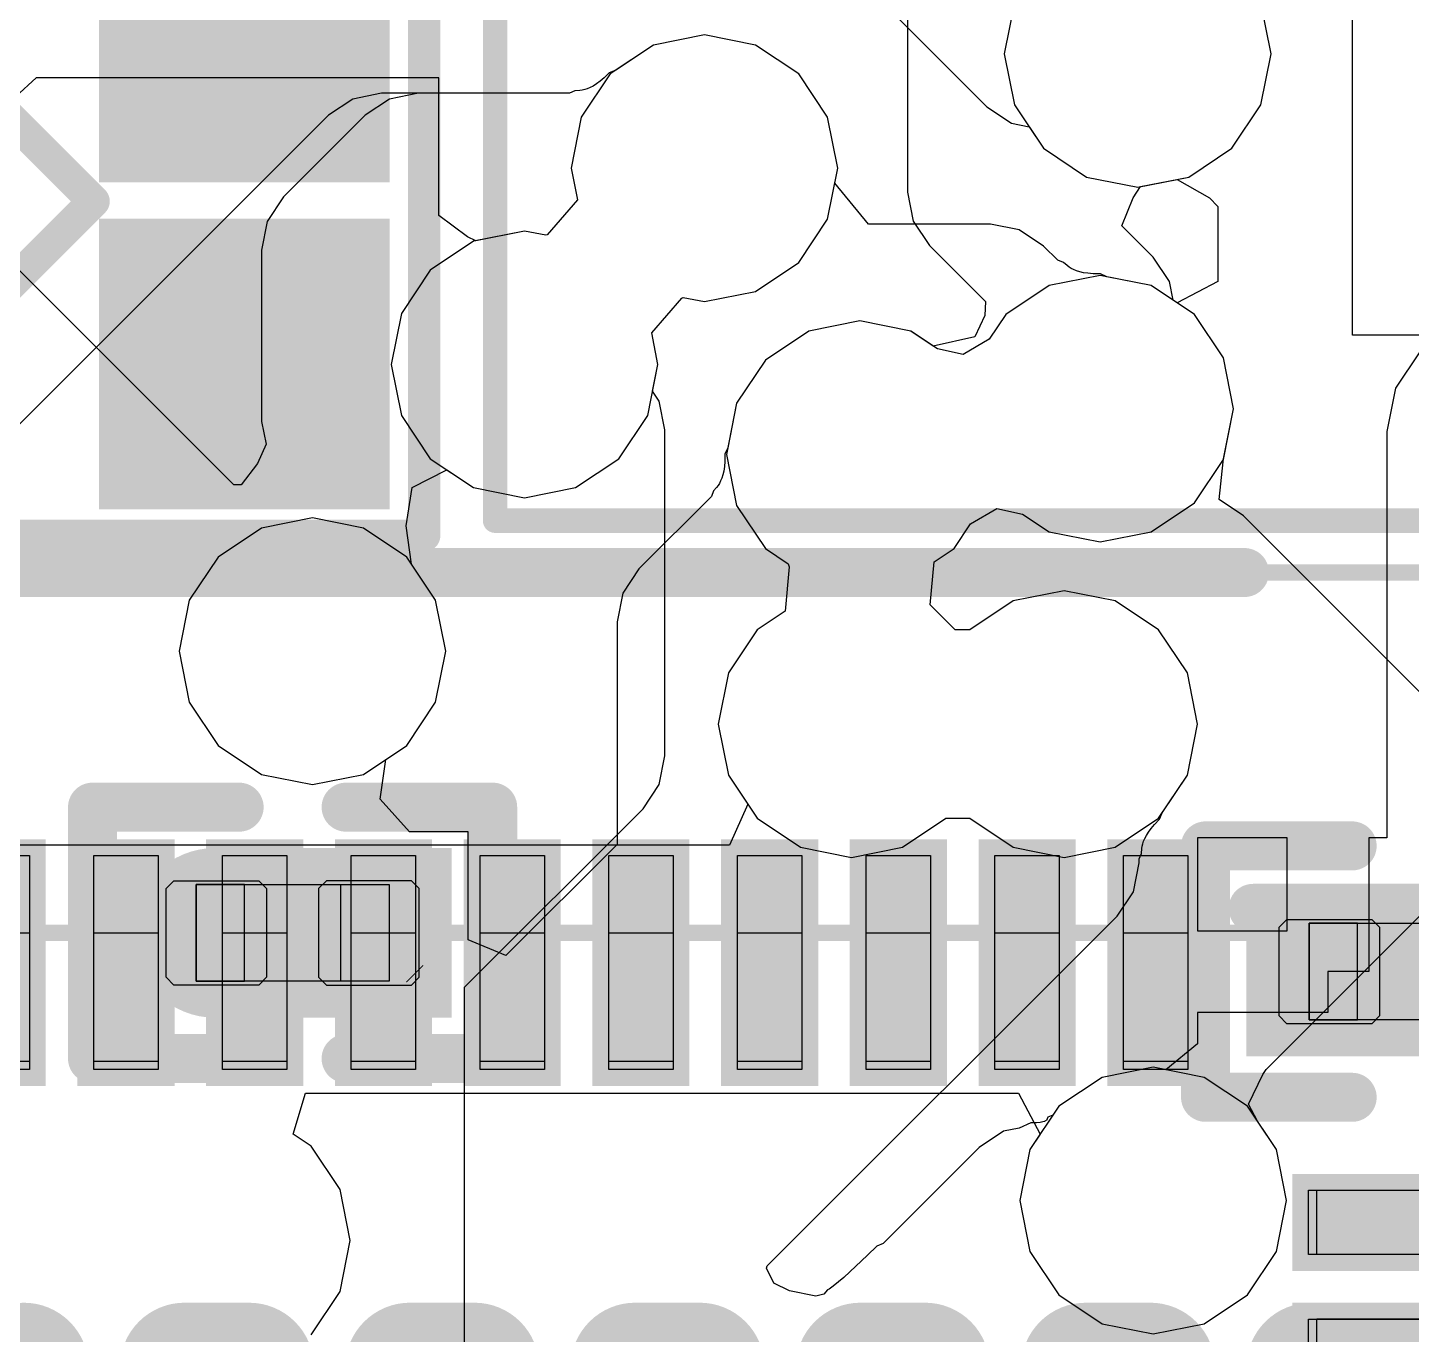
# Model space of a CAD drawing. Header units: millimetres. Extents: x 0 to 11.7, y 0 to 8.3.
# Drawn here: x 5.4203 to 5.5896, y 3.1336 to 3.2935 of the extents above; entities that cross this region are included whole.
import ezdxf

# ---------------------------------------------------------------- set-up
doc = ezdxf.new("R2010")
doc.units = ezdxf.units.MM
doc.header["$MEASUREMENT"] = 0
for name, color, linetype in [('BottomLayer', 5, 'Continuous'), ('BottomOverlay', 54, 'Continuous'), ('BottomPaste', 16, 'Continuous'), ('BottomSolder', 6, 'Continuous'), ('ConnectLayer', 7, 'Continuous'), ('Mechanical15', 56, 'Continuous'), ('Mechanical4', 56, 'Continuous'), ('Mechanical5', 56, 'Continuous'), ('TopLayer', 1, 'Continuous'), ('TopOverlay', 2, 'Continuous'), ('TopPaste', 8, 'Continuous'), ('TopSolder', 216, 'Continuous')]:
    doc.layers.add(name, color=color, linetype=linetype)

# ---------------------------------------------------------------- blocks, each defined once
blk = doc.blocks.new('R0201_3')
at = {"layer": 'Mechanical15', "const_width": 0.0001}
blk.add_lwpolyline([(0.01465, -0.006), (0.01665, -0.004)], dxfattribs=at)
at = {"layer": 'Mechanical15', "const_width": 0.00005}
for points in [[(0.01662, -0.004, 1), (0.01667, -0.004, 1)], [(0.01462, -0.006, 1), (0.01467, -0.006, 1)]]:
    blk.add_lwpolyline(points, format="xyb", close=True, dxfattribs=at)
at = {"layer": 'Mechanical4'}
for p, q in [((-0.01111, 0.00591), (0.01252, 0.00591)), ((-0.01111, -0.0059), (-0.01111, 0.00591)), ((0.01252, 0.00591), (0.01252, -0.0059)), ((0.01252, -0.0059), (-0.01111, -0.0059))]:
    blk.add_line(p, q, dxfattribs=at)
at = {"layer": 'Mechanical5'}
for p, q in [((-0.0052, 0.00591), (-0.01111, 0.00591)), ((-0.01111, 0.00591), (-0.01111, -0.0059)), ((-0.0052, -0.0059), (-0.0052, 0.00591)), ((0.00661, 0.00591), (0.01252, 0.00591)), ((0.00661, -0.0059), (0.00661, 0.00591)), ((0.01252, 0.00591), (0.01252, -0.0059)), ((-0.01111, -0.0059), (-0.0052, -0.0059)), ((0.01252, -0.0059), (0.00661, -0.0059))]:
    blk.add_line(p, q, dxfattribs=at)
at = {"layer": 'TopLayer', "const_width": 0.01193}
blk.add_lwpolyline([(-0.0088, 0.00041), (-0.0088, -0.00041)], dxfattribs=at)
at = {"layer": 'TopLayer', "const_width": 0.00597}
for points in [[(-0.01179, 0.00041, 1), (-0.00582, 0.00041, 1)], [(-0.01179, -0.00041, 1), (-0.00582, -0.00041, 1)]]:
    blk.add_lwpolyline(points, format="xyb", close=True, dxfattribs=at)
at = {"layer": 'TopLayer'}
blk.add_solid([(0.00425, -0.00638), (0.01618, -0.00638), (0.00425, 0.00638), (0.01618, 0.00638)], dxfattribs=at)
at = {"layer": 'TopOverlay', "const_width": 0.006}
for points in [[(-0.02377, -0.01538), (-0.02377, 0.01538)], [(-0.02377, 0.01538), (-0.00584, 0.01538)], [(0.00725, 0.01538), (0.02518, 0.01538)], [(0.02518, -0.01538), (0.02518, 0.01538)], [(-0.02377, -0.01538), (-0.00584, -0.01538)], [(0.00725, -0.01538), (0.02518, -0.01538)]]:
    blk.add_lwpolyline(points, dxfattribs=at)
at = {"layer": 'TopOverlay', "const_width": 0.003}
for points in [[(-0.02527, 0.01538, 1), (-0.02227, 0.01538, 1)], [(-0.02527, 0.01538, 1), (-0.02227, 0.01538, 1)], [(-0.00734, 0.01538, 1), (-0.00434, 0.01538, 1)], [(0.00575, 0.01538, 1), (0.00875, 0.01538, 1)], [(0.02368, 0.01538, 1), (0.02668, 0.01538, 1)], [(0.02368, 0.01538, 1), (0.02668, 0.01538, 1)], [(-0.02527, -0.01538, 1), (-0.02227, -0.01538, 1)], [(-0.02527, -0.01538, 1), (-0.02227, -0.01538, 1)], [(-0.00734, -0.01538, 1), (-0.00434, -0.01538, 1)], [(0.00575, -0.01538, 1), (0.00875, -0.01538, 1)], [(0.02368, -0.01538, 1), (0.02668, -0.01538, 1)], [(0.02368, -0.01538, 1), (0.02668, -0.01538, 1)]]:
    blk.add_lwpolyline(points, format="xyb", close=True, dxfattribs=at)
at = {"layer": 'TopPaste'}
for p, q in [((-0.01477, 0.00543), (-0.01383, 0.00638)), ((-0.01477, -0.00543), (-0.01477, 0.00543)), ((-0.01383, 0.00638), (-0.00343, 0.00638)), ((-0.00343, 0.00638), (-0.00248, 0.00543)), ((-0.00248, 0.00543), (-0.00248, -0.00543)), ((0.00484, 0.00638), (0.00389, 0.00543)), ((0.00389, 0.00543), (0.00389, -0.00543)), ((0.01524, 0.00638), (0.00484, 0.00638)), ((0.01618, 0.00543), (0.01524, 0.00638)), ((0.01618, -0.00543), (0.01618, 0.00543)), ((-0.01383, -0.00638), (-0.01477, -0.00543)), ((-0.00343, -0.00638), (-0.01383, -0.00638)), ((-0.00248, -0.00543), (-0.00343, -0.00638)), ((0.00389, -0.00543), (0.00484, -0.00638)), ((0.00484, -0.00638), (0.01524, -0.00638)), ((0.01524, -0.00638), (0.01618, -0.00543))]:
    blk.add_line(p, q, dxfattribs=at)
at = {"layer": 'TopPaste', "const_width": 0.01193}
blk.add_lwpolyline([(-0.0088, 0.00041), (-0.0088, -0.00041)], dxfattribs=at)
at = {"layer": 'TopPaste', "const_width": 0.00597}
for points in [[(-0.01179, 0.00041, 1), (-0.00582, 0.00041, 1)], [(-0.01179, -0.00041, 1), (-0.00582, -0.00041, 1)]]:
    blk.add_lwpolyline(points, format="xyb", close=True, dxfattribs=at)
at = {"layer": 'TopPaste'}
blk.add_solid([(0.00425, -0.00638), (0.01618, -0.00638), (0.00425, 0.00638), (0.01618, 0.00638)], dxfattribs=at)
at = {"layer": 'TopSolder', "const_width": 0.01993}
blk.add_lwpolyline([(-0.0088, 0.00041), (-0.0088, -0.00041)], dxfattribs=at)
at = {"layer": 'TopSolder', "const_width": 0.00997}
for points in [[(-0.01379, 0.00041, 1), (-0.00382, 0.00041, 1)], [(-0.01379, -0.00041, 1), (-0.00382, -0.00041, 1)]]:
    blk.add_lwpolyline(points, format="xyb", close=True, dxfattribs=at)
at = {"layer": 'TopSolder'}
blk.add_solid([(0.00025, -0.01038), (0.02018, -0.01038), (0.00025, 0.01038), (0.02018, 0.01038)], dxfattribs=at)
blk = doc.blocks.new('QFN_56_L7_0_W7_0_P0_40_TL_EP4_0_B_58')
at = {"layer": 'BottomLayer'}
for points in [[(0.12409, 0.03175), (0.15027, 0.03175), (0.12409, 0.03962), (0.15027, 0.03962)], [(0.12409, 0.016), (0.15027, 0.016), (0.12409, 0.02387), (0.15027, 0.02387)], [(0.12409, 0.00026), (0.15027, 0.00026), (0.12409, 0.00813), (0.15027, 0.00813)], [(0.12409, -0.01549), (0.15027, -0.01549), (0.12409, -0.00762), (0.15027, -0.00762)], [(0.12409, -0.03124), (0.15027, -0.03124), (0.12409, -0.02337), (0.15027, -0.02337)], [(0.12409, -0.04699), (0.15027, -0.04699), (0.12409, -0.03912), (0.15027, -0.03912)], [(0.12409, -0.06274), (0.15027, -0.06274), (0.12409, -0.05487), (0.15027, -0.05487)], [(0.12409, -0.07848), (0.15027, -0.07848), (0.12409, -0.07061), (0.15027, -0.07061)], [(0.12409, -0.09423), (0.15027, -0.09423), (0.12409, -0.08636), (0.15027, -0.08636)], [(0.12409, -0.10998), (0.15027, -0.10998), (0.12409, -0.10211), (0.15027, -0.10211)], [(0.0857, -0.15092), (0.09357, -0.15092), (0.0857, -0.12474), (0.09357, -0.12474)], [(0.10145, -0.15092), (0.10932, -0.15092), (0.10145, -0.12474), (0.10932, -0.12474)]]:
    blk.add_solid(points, dxfattribs=at)
at = {"layer": 'BottomOverlay', "const_width": 0.006}
blk.add_lwpolyline([(0.14382, -0.11795), (0.14382, -0.14448)], dxfattribs=at)
at = {"layer": 'BottomOverlay', "const_width": 0.003}
blk.add_lwpolyline([(0.14232, -0.11795, 1), (0.14532, -0.11795, 1)], format="xyb", close=True, dxfattribs=at)
at = {"layer": 'BottomPaste'}
for p, q in [((0.12409, 0.03175), (0.12409, 0.03962)), ((0.15027, 0.03962), (0.15027, 0.03175)), ((0.15027, 0.03175), (0.12409, 0.03175)), ((0.12409, 0.02387), (0.15027, 0.02387)), ((0.12409, 0.016), (0.12409, 0.02387)), ((0.15027, 0.02387), (0.15027, 0.016)), ((0.15027, 0.016), (0.12409, 0.016)), ((0.12409, 0.00813), (0.15027, 0.00813)), ((0.12409, 0.00026), (0.12409, 0.00813)), ((0.15027, 0.00813), (0.15027, 0.00026)), ((0.15027, 0.00026), (0.12409, 0.00026)), ((0.12409, -0.00762), (0.15027, -0.00762)), ((0.12409, -0.01549), (0.12409, -0.00762)), ((0.15027, -0.00762), (0.15027, -0.01549)), ((0.15027, -0.01549), (0.12409, -0.01549)), ((0.12409, -0.02337), (0.15027, -0.02337)), ((0.12409, -0.03124), (0.12409, -0.02337)), ((0.15027, -0.02337), (0.15027, -0.03124)), ((0.15027, -0.03124), (0.12409, -0.03124)), ((0.12409, -0.03912), (0.15027, -0.03912)), ((0.12409, -0.04699), (0.12409, -0.03912)), ((0.15027, -0.03912), (0.15027, -0.04699)), ((0.15027, -0.04699), (0.12409, -0.04699)), ((0.12409, -0.05487), (0.15027, -0.05487)), ((0.12409, -0.06274), (0.12409, -0.05487)), ((0.15027, -0.05487), (0.15027, -0.06274)), ((0.15027, -0.06274), (0.12409, -0.06274)), ((0.12409, -0.07061), (0.15027, -0.07061)), ((0.12409, -0.07848), (0.12409, -0.07061)), ((0.15027, -0.07061), (0.15027, -0.07848)), ((0.15027, -0.07848), (0.12409, -0.07848)), ((0.12409, -0.08636), (0.15027, -0.08636)), ((0.12409, -0.09423), (0.12409, -0.08636)), ((0.15027, -0.08636), (0.15027, -0.09423)), ((0.15027, -0.09423), (0.12409, -0.09423)), ((0.12409, -0.10211), (0.15027, -0.10211)), ((0.12409, -0.10998), (0.12409, -0.10211)), ((0.15027, -0.10211), (0.15027, -0.10998)), ((0.15027, -0.10998), (0.12409, -0.10998)), ((0.0857, -0.12474), (0.09357, -0.12474)), ((0.09357, -0.12474), (0.09357, -0.15092)), ((0.10145, -0.15092), (0.10145, -0.12474)), ((0.10145, -0.12474), (0.10932, -0.12474)), ((0.10932, -0.12474), (0.10932, -0.15092))]:
    blk.add_line(p, q, dxfattribs=at)
at = {"layer": 'BottomSolder'}
for points in [[(0.12209, 0.02975), (0.15227, 0.02975), (0.12209, 0.04162), (0.15227, 0.04162)], [(0.12209, 0.014), (0.15227, 0.014), (0.12209, 0.02587), (0.15227, 0.02587)], [(0.12209, -0.00174), (0.15227, -0.00174), (0.12209, 0.01013), (0.15227, 0.01013)], [(0.12209, -0.01749), (0.15227, -0.01749), (0.12209, -0.00562), (0.15227, -0.00562)], [(0.12209, -0.03324), (0.15227, -0.03324), (0.12209, -0.02137), (0.15227, -0.02137)], [(0.12209, -0.04899), (0.15227, -0.04899), (0.12209, -0.03712), (0.15227, -0.03712)], [(0.12209, -0.06474), (0.15227, -0.06474), (0.12209, -0.05287), (0.15227, -0.05287)], [(0.12209, -0.08048), (0.15227, -0.08048), (0.12209, -0.06861), (0.15227, -0.06861)], [(0.12209, -0.09623), (0.15227, -0.09623), (0.12209, -0.08436), (0.15227, -0.08436)], [(0.12209, -0.11198), (0.15227, -0.11198), (0.12209, -0.10011), (0.15227, -0.10011)], [(0.0837, -0.15292), (0.09557, -0.15292), (0.0837, -0.12274), (0.09557, -0.12274)], [(0.09945, -0.15292), (0.11132, -0.15292), (0.09945, -0.12274), (0.11132, -0.12274)]]:
    blk.add_solid(points, dxfattribs=at)
at = {"layer": 'Mechanical15'}
for p, q in [((0.12507, 0.03175), (0.12507, 0.03963)), ((0.14082, 0.03963), (0.14082, 0.03175)), ((0.14082, 0.03175), (0.12507, 0.03175)), ((0.12507, 0.016), (0.12507, 0.02388)), ((0.12507, 0.02388), (0.14082, 0.02388)), ((0.14082, 0.02388), (0.14082, 0.016)), ((0.14082, 0.016), (0.12507, 0.016)), ((0.12507, 0.00026), (0.12507, 0.00813)), ((0.12507, 0.00813), (0.14082, 0.00813)), ((0.14082, 0.00813), (0.14082, 0.00026)), ((0.14082, 0.00026), (0.12507, 0.00026)), ((0.12507, -0.01549), (0.12507, -0.00762)), ((0.12507, -0.00762), (0.14082, -0.00762)), ((0.14082, -0.00762), (0.14082, -0.01549)), ((0.14082, -0.01549), (0.12507, -0.01549)), ((0.12507, -0.03124), (0.12507, -0.02337)), ((0.12507, -0.02337), (0.14082, -0.02337)), ((0.14082, -0.02337), (0.14082, -0.03124)), ((0.14082, -0.03124), (0.12507, -0.03124)), ((0.12507, -0.04699), (0.12507, -0.03911)), ((0.12507, -0.03911), (0.14082, -0.03911)), ((0.14082, -0.03911), (0.14082, -0.04699)), ((0.14082, -0.04699), (0.12507, -0.04699)), ((0.12507, -0.06274), (0.12507, -0.05486)), ((0.12507, -0.05486), (0.14082, -0.05486)), ((0.14082, -0.05486), (0.14082, -0.06274)), ((0.14082, -0.06274), (0.12507, -0.06274)), ((0.12507, -0.07848), (0.12507, -0.07061)), ((0.12507, -0.07061), (0.14082, -0.07061)), ((0.14082, -0.07061), (0.14082, -0.07848)), ((0.14082, -0.07848), (0.12507, -0.07848)), ((0.12507, -0.09423), (0.12507, -0.08636)), ((0.12507, -0.08636), (0.14082, -0.08636)), ((0.14082, -0.08636), (0.14082, -0.09423)), ((0.14082, -0.09423), (0.12507, -0.09423)), ((0.12507, -0.10998), (0.12507, -0.10211)), ((0.12507, -0.10211), (0.14082, -0.10211)), ((0.14082, -0.10211), (0.14082, -0.10998)), ((0.14082, -0.10998), (0.12507, -0.10998)), ((0.0857, -0.12573), (0.09358, -0.12573)), ((0.09358, -0.12573), (0.09358, -0.14148)), ((0.10145, -0.14148), (0.10145, -0.12573)), ((0.10145, -0.12573), (0.10932, -0.12573)), ((0.10932, -0.12573), (0.10932, -0.14148))]:
    blk.add_line(p, q, dxfattribs=at)
at = {"layer": 'Mechanical15', "const_width": 0.002}
blk.add_lwpolyline([(0.14082, 0.13411), (0.14082, -0.14148)], dxfattribs=at)
blk = doc.blocks.new('TF_SMD_H2_8____B_64')
at = {"layer": 'BottomLayer'}
for p, q in [((0.18018, -0.05391), (0.18018, 0.02976)), ((0.23708, -0.05391), (0.18018, -0.05391))]:
    blk.add_line(p, q, dxfattribs=at)
at = {"layer": 'BottomOverlay', "const_width": 0.00598}
blk.add_lwpolyline([(-0.12693, -0.08296), (0.16696, -0.08296)], dxfattribs=at)
at = {"layer": 'BottomOverlay', "const_width": 0.00299}
blk.add_lwpolyline([(0.16546, -0.08296, 1), (0.16846, -0.08296, 1)], format="xyb", close=True, dxfattribs=at)
at = {"layer": 'Mechanical15', "const_width": 0.002}
blk.add_lwpolyline([(-0.21, -0.08296), (0.23921, -0.08296)], dxfattribs=at)
blk = doc.blocks.new('__2812B_0807_70')
at = {"layer": 'TopLayer', "const_width": 0.01378}
for points in [[(-0.02594, 0.02339, 1), (-0.01216, 0.02339, 1)], [(0.01406, 0.02339, 1), (0.02784, 0.02339, 1)]]:
    blk.add_lwpolyline(points, format="xyb", close=True, dxfattribs=at)
at = {"layer": 'TopLayer'}
for points in [[(-0.00527, -0.04138), (-0.00527, -0.01383), (-0.03283, -0.04138), (-0.03283, -0.01383)], [(0.03473, -0.04138), (0.03473, -0.01383), (0.00717, -0.04138), (0.00717, -0.01383)]]:
    blk.add_solid(points, dxfattribs=at)
at = {"layer": 'TopOverlay', "const_width": 0.00394}
for points in [[(-0.04005, 0.04539), (-0.04005, 0.02264)], [(-0.04005, 0.04539), (0.04195, 0.04539)], [(0.04195, 0.04539), (0.04195, -0.04961)], [(-0.04005, 0.02264), (-0.04005, -0.02286)], [(-0.01196, 0.00366), (0.01369, 0.00366)], [(-0.01196, 0.00366), (0.00086, -0.00917)], [(0.01373, 0.0037), (0.00086, -0.00917)], [(0.01373, 0.0037), (0.01369, 0.00366)], [(-0.04005, -0.02286), (-0.04005, -0.0456)], [(-0.04005, -0.04061), (-0.04005, -0.04961)], [(-0.04005, -0.04961), (0.04195, -0.04961)]]:
    blk.add_lwpolyline(points, dxfattribs=at)
at = {"layer": 'TopOverlay', "const_width": 0.00197}
for points in [[(-0.04103, 0.04539, 1), (-0.03906, 0.04539, 1)], [(-0.04103, 0.04539, 1), (-0.03906, 0.04539, 1)], [(0.04097, 0.04539, 1), (0.04294, 0.04539, 1)], [(0.04097, 0.04539, 1), (0.04294, 0.04539, 1)], [(-0.04103, 0.02264, 1), (-0.03906, 0.02264, 1)], [(-0.04103, 0.02264, 1), (-0.03906, 0.02264, 1)], [(-0.01295, 0.00366, 1), (-0.01098, 0.00366, 1)], [(-0.01295, 0.00366, 1), (-0.01098, 0.00366, 1)], [(0.0127, 0.00366, 1), (0.01467, 0.00366, 1)], [(0.0127, 0.00366, 1), (0.01467, 0.00366, 1)], [(0.01274, 0.0037, 1), (0.01471, 0.0037, 1)], [(0.01274, 0.0037, 1), (0.01471, 0.0037, 1)], [(-0.00012, -0.00917, 1), (0.00185, -0.00917, 1)], [(-0.00012, -0.00917, 1), (0.00185, -0.00917, 1)], [(-0.04103, -0.02286, 1), (-0.03906, -0.02286, 1)], [(-0.04103, -0.02286, 1), (-0.03906, -0.02286, 1)], [(-0.04103, -0.04061, 1), (-0.03906, -0.04061, 1)], [(-0.04103, -0.0456, 1), (-0.03906, -0.0456, 1)], [(-0.04103, -0.04961, 1), (-0.03906, -0.04961, 1)], [(-0.04103, -0.04961, 1), (-0.03906, -0.04961, 1)], [(0.04097, -0.04961, 1), (0.04294, -0.04961, 1)], [(0.04097, -0.04961, 1), (0.04294, -0.04961, 1)]]:
    blk.add_lwpolyline(points, format="xyb", close=True, dxfattribs=at)
at = {"layer": 'TopPaste', "const_width": 0.01378}
for points in [[(-0.02594, 0.02339, 1), (-0.01216, 0.02339, 1)], [(0.01406, 0.02339, 1), (0.02784, 0.02339, 1)]]:
    blk.add_lwpolyline(points, format="xyb", close=True, dxfattribs=at)
at = {"layer": 'TopPaste'}
for points in [[(-0.00527, -0.04138), (-0.00527, -0.01383), (-0.03283, -0.04138), (-0.03283, -0.01383)], [(0.03473, -0.04138), (0.03473, -0.01383), (0.00717, -0.04138), (0.00717, -0.01383)]]:
    blk.add_solid(points, dxfattribs=at)
at = {"layer": 'TopSolder', "const_width": 0.01778}
for points in [[(-0.02794, 0.02339, 1), (-0.01016, 0.02339, 1)], [(0.01206, 0.02339, 1), (0.02984, 0.02339, 1)]]:
    blk.add_lwpolyline(points, format="xyb", close=True, dxfattribs=at)
at = {"layer": 'TopSolder'}
for points in [[(-0.00127, -0.04538), (-0.00127, -0.00983), (-0.03683, -0.04538), (-0.03683, -0.00983)], [(0.03873, -0.04538), (0.03873, -0.00983), (0.00317, -0.04538), (0.00317, -0.00983)]]:
    blk.add_solid(points, dxfattribs=at)
blk = doc.blocks.new('LCD_240_240_76')
at = {"layer": 'TopSolder', "const_width": 0.00794}
for points in [[(-0.3092, 0.41615, 1), (-0.30127, 0.41615, 1)], [(-0.28952, 0.41615, 1), (-0.28158, 0.41615, 1)], [(-0.28164, 0.41615, 1), (-0.27371, 0.41615, 1)], [(-0.26196, 0.41615, 1), (-0.25402, 0.41615, 1)], [(-0.25409, 0.41615, 1), (-0.24615, 0.41615, 1)], [(-0.2344, 0.41615, 1), (-0.22646, 0.41615, 1)], [(-0.22653, 0.41615, 1), (-0.21859, 0.41615, 1)], [(-0.20684, 0.41615, 1), (-0.1989, 0.41615, 1)], [(-0.19897, 0.41615, 1), (-0.19103, 0.41615, 1)], [(-0.17928, 0.41615, 1), (-0.17135, 0.41615, 1)], [(-0.17141, 0.41615, 1), (-0.16347, 0.41615, 1)], [(-0.15172, 0.41615, 1), (-0.14379, 0.41615, 1)], [(-0.14385, 0.41615, 1), (-0.13591, 0.41615, 1)]]:
    blk.add_lwpolyline(points, format="xyb", close=True, dxfattribs=at)
at = {"layer": 'TopSolder'}
for points in [[(-0.28555, 0.30109), (-0.27768, 0.30109), (-0.28555, 0.42409), (-0.27768, 0.42409)], [(-0.25799, 0.30109), (-0.25012, 0.30109), (-0.25799, 0.42409), (-0.25012, 0.42409)], [(-0.23043, 0.30109), (-0.22256, 0.30109), (-0.23043, 0.42409), (-0.22256, 0.42409)], [(-0.20287, 0.30109), (-0.195, 0.30109), (-0.20287, 0.42409), (-0.195, 0.42409)], [(-0.17531, 0.30109), (-0.16744, 0.30109), (-0.17531, 0.42409), (-0.16744, 0.42409)], [(-0.14776, 0.30109), (-0.13988, 0.30109), (-0.14776, 0.42409), (-0.13988, 0.42409)]]:
    blk.add_solid(points, dxfattribs=at)
blk = doc.blocks.new('R0201_77')
at = {"layer": 'Mechanical15', "const_width": 0.0001}
blk.add_lwpolyline([(0.01465, -0.006), (0.01665, -0.004)], dxfattribs=at)
at = {"layer": 'Mechanical15', "const_width": 0.00005}
for points in [[(0.01662, -0.004, 1), (0.01667, -0.004, 1)], [(0.01462, -0.006, 1), (0.01467, -0.006, 1)]]:
    blk.add_lwpolyline(points, format="xyb", close=True, dxfattribs=at)
at = {"layer": 'Mechanical4'}
for p, q in [((-0.01111, 0.00591), (0.01252, 0.00591)), ((-0.01111, -0.0059), (-0.01111, 0.00591)), ((0.01252, 0.00591), (0.01252, -0.0059)), ((0.01252, -0.0059), (-0.01111, -0.0059))]:
    blk.add_line(p, q, dxfattribs=at)
at = {"layer": 'Mechanical5'}
for p, q in [((-0.0052, 0.00591), (-0.01111, 0.00591)), ((-0.01111, 0.00591), (-0.01111, -0.0059)), ((-0.0052, -0.0059), (-0.0052, 0.00591)), ((0.00661, 0.00591), (0.01252, 0.00591)), ((0.00661, -0.0059), (0.00661, 0.00591)), ((0.01252, 0.00591), (0.01252, -0.0059)), ((-0.01111, -0.0059), (-0.0052, -0.0059)), ((0.01252, -0.0059), (0.00661, -0.0059))]:
    blk.add_line(p, q, dxfattribs=at)
at = {"layer": 'TopLayer'}
for points in [[(-0.01477, -0.00638), (-0.00284, -0.00638), (-0.01477, 0.00638), (-0.00284, 0.00638)], [(0.00425, -0.00638), (0.01618, -0.00638), (0.00425, 0.00638), (0.01618, 0.00638)]]:
    blk.add_solid(points, dxfattribs=at)
at = {"layer": 'TopOverlay', "const_width": 0.006}
for points in [[(-0.02377, 0.01538), (-0.00584, 0.01538)], [(-0.02377, -0.01538), (-0.02377, 0.01538)], [(0.00725, 0.01538), (0.02518, 0.01538)], [(0.02518, -0.01538), (0.02518, 0.01538)], [(-0.02377, -0.01538), (-0.00584, -0.01538)], [(0.00725, -0.01538), (0.02518, -0.01538)]]:
    blk.add_lwpolyline(points, dxfattribs=at)
at = {"layer": 'TopOverlay', "const_width": 0.003}
for points in [[(-0.02527, 0.01538, 1), (-0.02227, 0.01538, 1)], [(-0.02527, 0.01538, 1), (-0.02227, 0.01538, 1)], [(-0.00734, 0.01538, 1), (-0.00434, 0.01538, 1)], [(0.00575, 0.01538, 1), (0.00875, 0.01538, 1)], [(0.02368, 0.01538, 1), (0.02668, 0.01538, 1)], [(0.02368, 0.01538, 1), (0.02668, 0.01538, 1)], [(-0.02527, -0.01538, 1), (-0.02227, -0.01538, 1)], [(-0.02527, -0.01538, 1), (-0.02227, -0.01538, 1)], [(-0.00734, -0.01538, 1), (-0.00434, -0.01538, 1)], [(0.00575, -0.01538, 1), (0.00875, -0.01538, 1)], [(0.02368, -0.01538, 1), (0.02668, -0.01538, 1)], [(0.02368, -0.01538, 1), (0.02668, -0.01538, 1)]]:
    blk.add_lwpolyline(points, format="xyb", close=True, dxfattribs=at)
at = {"layer": 'TopPaste'}
for p, q in [((-0.01477, 0.00543), (-0.01383, 0.00638)), ((-0.01477, -0.00543), (-0.01477, 0.00543)), ((-0.01383, 0.00638), (-0.00343, 0.00638)), ((-0.00343, 0.00638), (-0.00248, 0.00543)), ((-0.00248, 0.00543), (-0.00248, -0.00543)), ((0.00484, 0.00638), (0.00389, 0.00543)), ((0.00389, 0.00543), (0.00389, -0.00543)), ((0.01524, 0.00638), (0.00484, 0.00638)), ((0.01618, 0.00543), (0.01524, 0.00638)), ((0.01618, -0.00543), (0.01618, 0.00543)), ((-0.01383, -0.00638), (-0.01477, -0.00543)), ((-0.00343, -0.00638), (-0.01383, -0.00638)), ((-0.00248, -0.00543), (-0.00343, -0.00638)), ((0.00389, -0.00543), (0.00484, -0.00638)), ((0.00484, -0.00638), (0.01524, -0.00638)), ((0.01524, -0.00638), (0.01618, -0.00543))]:
    blk.add_line(p, q, dxfattribs=at)
for points in [[(-0.01477, -0.00638), (-0.00284, -0.00638), (-0.01477, 0.00638), (-0.00284, 0.00638)], [(0.00425, -0.00638), (0.01618, -0.00638), (0.00425, 0.00638), (0.01618, 0.00638)]]:
    blk.add_solid(points, dxfattribs=at)
at = {"layer": 'TopSolder'}
for points in [[(-0.01877, -0.01038), (0.00116, -0.01038), (-0.01877, 0.01038), (0.00116, 0.01038)], [(0.00025, -0.01038), (0.02018, -0.01038), (0.00025, 0.01038), (0.02018, 0.01038)]]:
    blk.add_solid(points, dxfattribs=at)

msp = doc.modelspace()

# ---------------------------------------------------------------- linework, layer by layer
at = {"layer": 'ConnectLayer'}
for p, q in [((5.44552, 3.23754), (5.37571, 3.30735)), ((5.52793, 3.30439), (5.52793, 3.27333)), ((5.52563, 3.29583), (5.53767, 3.28378)), ((5.54103, 3.29652), (5.53979, 3.29027)), ((5.54103, 3.29652), (5.53979, 3.29027)), ((5.57242, 3.29027), (5.57118, 3.29652)), ((5.57242, 3.29027), (5.57118, 3.29652)), ((5.57242, 3.29027), (5.57118, 3.29652)), ((5.50311, 3.29259), (5.49686, 3.29134)), ((5.50311, 3.29259), (5.49686, 3.29134)), ((5.50311, 3.29259), (5.49686, 3.29134)), ((5.50311, 3.29259), (5.49686, 3.29134)), ((5.50935, 3.29134), (5.50311, 3.29259)), ((5.50935, 3.29134), (5.50311, 3.29259)), ((5.50935, 3.29134), (5.50311, 3.29259)), ((5.50935, 3.29134), (5.50311, 3.29259)), ((5.49686, 3.29134), (5.49157, 3.28781)), ((5.49686, 3.29134), (5.49157, 3.28781)), ((5.49686, 3.29134), (5.49225, 3.28826)), ((5.49686, 3.29134), (5.49225, 3.28826)), ((5.51464, 3.28781), (5.50935, 3.29134)), ((5.51464, 3.28781), (5.50935, 3.29134)), ((5.51464, 3.28781), (5.50935, 3.29134)), ((5.51464, 3.28781), (5.50935, 3.29134)), ((5.53979, 3.29027), (5.54103, 3.28403)), ((5.53979, 3.29027), (5.54103, 3.28403)), ((5.57118, 3.28403), (5.57242, 3.29027)), ((5.57118, 3.28403), (5.57242, 3.29027)), ((5.57118, 3.28403), (5.57242, 3.29027)), ((5.42137, 3.28732), (5.41885, 3.28505)), ((5.44683, 3.28732), (5.42137, 3.28732)), ((5.4706, 3.28732), (5.44683, 3.28732)), ((5.4706, 3.27051), (5.4706, 3.28732)), ((5.49157, 3.28781), (5.48803, 3.28252)), ((5.49157, 3.28781), (5.48803, 3.28252)), ((5.49082, 3.28733), (5.49034, 3.28693)), ((5.49082, 3.28733), (5.49034, 3.28693)), ((5.49146, 3.28795), (5.49082, 3.28733)), ((5.49146, 3.28795), (5.49082, 3.28733)), ((5.49225, 3.28826), (5.49146, 3.28795)), ((5.49225, 3.28826), (5.49146, 3.28795)), ((5.51818, 3.28252), (5.51464, 3.28781)), ((5.51818, 3.28252), (5.51464, 3.28781)), ((5.51818, 3.28252), (5.51464, 3.28781)), ((5.51818, 3.28252), (5.51464, 3.28781)), ((5.46359, 3.28545), (5.46008, 3.28475)), ((5.48661, 3.28545), (5.46359, 3.28545)), ((5.46811, 3.28545), (5.46459, 3.28475)), ((5.48661, 3.28545), (5.46811, 3.28545)), ((5.48727, 3.28576), (5.48661, 3.28545)), ((5.48727, 3.28576), (5.48661, 3.28545)), ((5.48787, 3.28579), (5.48727, 3.28576)), ((5.48787, 3.28579), (5.48727, 3.28576)), ((5.48816, 3.28583), (5.48787, 3.28579)), ((5.48816, 3.28583), (5.48787, 3.28579)), ((5.48846, 3.2859), (5.48816, 3.28583)), ((5.48846, 3.2859), (5.48816, 3.28583)), ((5.48877, 3.286), (5.48846, 3.2859)), ((5.48877, 3.286), (5.48846, 3.2859)), ((5.48911, 3.28614), (5.48877, 3.286)), ((5.48911, 3.28614), (5.48877, 3.286)), ((5.48948, 3.28634), (5.48911, 3.28614)), ((5.48948, 3.28634), (5.48911, 3.28614)), ((5.48989, 3.2866), (5.48948, 3.28634)), ((5.48989, 3.2866), (5.48948, 3.28634)), ((5.49034, 3.28693), (5.48989, 3.2866)), ((5.49034, 3.28693), (5.48989, 3.2866)), ((5.46008, 3.28475), (5.4571, 3.28276)), ((5.46459, 3.28475), (5.46162, 3.28276)), ((5.53767, 3.28378), (5.54065, 3.28179)), ((5.54103, 3.28403), (5.54457, 3.27874)), ((5.54103, 3.28403), (5.54457, 3.27874)), ((5.56764, 3.27874), (5.57118, 3.28403)), ((5.56764, 3.27874), (5.57118, 3.28403)), ((5.56764, 3.27874), (5.57118, 3.28403)), ((5.4571, 3.28276), (5.4101, 3.23576)), ((5.46162, 3.28276), (5.45162, 3.27276)), ((5.48803, 3.28252), (5.48679, 3.27627)), ((5.48803, 3.28252), (5.48679, 3.27627)), ((5.51942, 3.27627), (5.51818, 3.28252)), ((5.51942, 3.27627), (5.51818, 3.28252)), ((5.51942, 3.27627), (5.51818, 3.28252)), ((5.51942, 3.27627), (5.51818, 3.28252)), ((5.54065, 3.28179), (5.54282, 3.28136)), ((5.54282, 3.28136), (5.54457, 3.27874)), ((5.54457, 3.27874), (5.54986, 3.2752)), ((5.54457, 3.27874), (5.54986, 3.2752)), ((5.54457, 3.27874), (5.54986, 3.2752)), ((5.56235, 3.2752), (5.56764, 3.27874)), ((5.56235, 3.2752), (5.56764, 3.27874)), ((5.56235, 3.2752), (5.56764, 3.27874)), ((5.48679, 3.27627), (5.48756, 3.2724)), ((5.48679, 3.27627), (5.48756, 3.2724)), ((5.51818, 3.27003), (5.51942, 3.27627)), ((5.51818, 3.27003), (5.51942, 3.27627)), ((5.51818, 3.27003), (5.51942, 3.27627)), ((5.51906, 3.27445), (5.51942, 3.27627)), ((5.52316, 3.26945), (5.51906, 3.27445)), ((5.54986, 3.2752), (5.55611, 3.27396)), ((5.54986, 3.2752), (5.55611, 3.27396)), ((5.54986, 3.2752), (5.55611, 3.27396)), ((5.55557, 3.27266), (5.55645, 3.27403)), ((5.55611, 3.27396), (5.56235, 3.2752)), ((5.55611, 3.27396), (5.56235, 3.2752)), ((5.55611, 3.27396), (5.56093, 3.27492)), ((5.55645, 3.27403), (5.56235, 3.2752)), ((5.56093, 3.27492), (5.56488, 3.27264)), ((5.45162, 3.27276), (5.44963, 3.26978)), ((5.48756, 3.2724), (5.48388, 3.26814)), ((5.48756, 3.2724), (5.48388, 3.26814)), ((5.52793, 3.27333), (5.52863, 3.26982)), ((5.55416, 3.26925), (5.55557, 3.27266)), ((5.56488, 3.27264), (5.56593, 3.27158)), ((5.47414, 3.26788), (5.4706, 3.27051)), ((5.56593, 3.27158), (5.56593, 3.26241)), ((5.44963, 3.26978), (5.44893, 3.26627)), ((5.48111, 3.26859), (5.47486, 3.26734)), ((5.48111, 3.26859), (5.47513, 3.2674)), ((5.48371, 3.26807), (5.48111, 3.26859)), ((5.48371, 3.26807), (5.48111, 3.26859)), ((5.51464, 3.26474), (5.51818, 3.27003)), ((5.51464, 3.26474), (5.51818, 3.27003)), ((5.51464, 3.26474), (5.51818, 3.27003)), ((5.53811, 3.26945), (5.52316, 3.26945)), ((5.52863, 3.26982), (5.53062, 3.26684)), ((5.54162, 3.26875), (5.53811, 3.26945)), ((5.54459, 3.26676), (5.54162, 3.26875)), ((5.55801, 3.2654), (5.55416, 3.26925)), ((5.47486, 3.26734), (5.46957, 3.26381)), ((5.47513, 3.2674), (5.47414, 3.26788)), ((5.48388, 3.26814), (5.48371, 3.26807)), ((5.48388, 3.26814), (5.48371, 3.26807)), ((5.53062, 3.26684), (5.5375, 3.25996)), ((5.44893, 3.26627), (5.44893, 3.24527)), ((5.54634, 3.26501), (5.54459, 3.26676)), ((5.56, 3.26243), (5.55801, 3.2654)), ((5.46957, 3.26381), (5.46603, 3.25852)), ((5.50935, 3.2612), (5.51464, 3.26474)), ((5.50935, 3.2612), (5.51464, 3.26474)), ((5.50935, 3.2612), (5.51464, 3.26474)), ((5.54703, 3.26476), (5.54634, 3.26501)), ((5.54747, 3.26436), (5.54703, 3.26476)), ((5.54771, 3.26418), (5.54747, 3.26436)), ((5.54797, 3.26402), (5.54771, 3.26418)), ((5.54826, 3.26387), (5.54797, 3.26402)), ((5.5486, 3.26373), (5.54826, 3.26387)), ((5.54901, 3.26361), (5.5486, 3.26373)), ((5.54948, 3.2635), (5.54901, 3.26361)), ((5.55002, 3.26342), (5.54948, 3.2635)), ((5.54528, 3.26193), (5.53998, 3.25839)), ((5.54528, 3.26193), (5.53998, 3.25839)), ((5.55152, 3.26317), (5.54528, 3.26193)), ((5.55152, 3.26317), (5.54528, 3.26193)), ((5.55065, 3.26337), (5.55002, 3.26342)), ((5.55154, 3.26335), (5.55065, 3.26337)), ((5.55776, 3.26193), (5.55152, 3.26317)), ((5.55776, 3.26193), (5.55152, 3.26317)), ((5.55232, 3.26301), (5.55154, 3.26335)), ((5.55776, 3.26193), (5.55232, 3.26301)), ((5.56093, 3.25981), (5.55776, 3.26193)), ((5.56305, 3.25839), (5.55776, 3.26193)), ((5.56305, 3.25839), (5.55776, 3.26193)), ((5.56045, 3.26013), (5.56, 3.26243)), ((5.56593, 3.26241), (5.56093, 3.25981)), ((5.49665, 3.25615), (5.50033, 3.2604)), ((5.49665, 3.25615), (5.50033, 3.2604)), ((5.49665, 3.25615), (5.50033, 3.2604)), ((5.50033, 3.2604), (5.5005, 3.26048)), ((5.50033, 3.2604), (5.5005, 3.26048)), ((5.50033, 3.2604), (5.5005, 3.26048)), ((5.5005, 3.26048), (5.50311, 3.25996)), ((5.5005, 3.26048), (5.50311, 3.25996)), ((5.5005, 3.26048), (5.50311, 3.25996)), ((5.50311, 3.25996), (5.50935, 3.2612)), ((5.50311, 3.25996), (5.50935, 3.2612)), ((5.50311, 3.25996), (5.50935, 3.2612)), ((5.56305, 3.25839), (5.56045, 3.26013)), ((5.46603, 3.25852), (5.46479, 3.25227)), ((5.5375, 3.25996), (5.53741, 3.25826)), ((5.53998, 3.25839), (5.53795, 3.25535)), ((5.53998, 3.25839), (5.53795, 3.25535)), ((5.56659, 3.2531), (5.56305, 3.25839)), ((5.56659, 3.2531), (5.56305, 3.25839)), ((5.56659, 3.2531), (5.56305, 3.25839)), ((5.52211, 3.25759), (5.51586, 3.25634)), ((5.52211, 3.25759), (5.51586, 3.25634)), ((5.52211, 3.25759), (5.51586, 3.25634)), ((5.52835, 3.25634), (5.52211, 3.25759)), ((5.52835, 3.25634), (5.52211, 3.25759)), ((5.52835, 3.25634), (5.52211, 3.25759)), ((5.53741, 3.25826), (5.53618, 3.25563)), ((5.49742, 3.25227), (5.49665, 3.25615)), ((5.49742, 3.25227), (5.49665, 3.25615)), ((5.49742, 3.25227), (5.49665, 3.25615)), ((5.51586, 3.25634), (5.51057, 3.25281)), ((5.51586, 3.25634), (5.51057, 3.25281)), ((5.51586, 3.25634), (5.51057, 3.25281)), ((5.5311, 3.2545), (5.52835, 3.25634)), ((5.5316, 3.25417), (5.52835, 3.25634)), ((5.5316, 3.25417), (5.52835, 3.25634)), ((5.53618, 3.25563), (5.5311, 3.2545)), ((5.53795, 3.25535), (5.53477, 3.25347)), ((5.53795, 3.25535), (5.53477, 3.25347)), ((5.53477, 3.25347), (5.5316, 3.25417)), ((5.53477, 3.25347), (5.5316, 3.25417)), ((5.59061, 3.25381), (5.58763, 3.24935)), ((5.46479, 3.25227), (5.46603, 3.24603)), ((5.49618, 3.24603), (5.49742, 3.25227)), ((5.49618, 3.24603), (5.49742, 3.25227)), ((5.49677, 3.249), (5.49742, 3.25227)), ((5.51057, 3.25281), (5.50703, 3.24752)), ((5.51057, 3.25281), (5.50703, 3.24752)), ((5.51057, 3.25281), (5.50703, 3.24752)), ((5.56783, 3.24686), (5.56659, 3.2531)), ((5.56783, 3.24686), (5.56659, 3.2531)), ((5.56783, 3.24686), (5.56659, 3.2531)), ((5.49758, 3.24778), (5.49677, 3.249)), ((5.58763, 3.24935), (5.58658, 3.24408)), ((5.49828, 3.24427), (5.49758, 3.24778)), ((5.50703, 3.24752), (5.50579, 3.24127)), ((5.50703, 3.24752), (5.50579, 3.24127)), ((5.50703, 3.24752), (5.50595, 3.24207)), ((5.56659, 3.24062), (5.56783, 3.24686)), ((5.56659, 3.24062), (5.56783, 3.24686)), ((5.56662, 3.24074), (5.56783, 3.24686)), ((5.44893, 3.24527), (5.44948, 3.24251)), ((5.46603, 3.24603), (5.46957, 3.24074)), ((5.49264, 3.24074), (5.49618, 3.24603)), ((5.49264, 3.24074), (5.49618, 3.24603)), ((5.49828, 3.20439), (5.49828, 3.24427)), ((5.58658, 3.24408), (5.58658, 3.19436)), ((5.44948, 3.24251), (5.44842, 3.24016)), ((5.50595, 3.24207), (5.50561, 3.2413)), ((5.44842, 3.24016), (5.44644, 3.23753)), ((5.46957, 3.24074), (5.47486, 3.2372)), ((5.48735, 3.2372), (5.49264, 3.24074)), ((5.48735, 3.2372), (5.49264, 3.24074)), ((5.50554, 3.23978), (5.50546, 3.23923)), ((5.5056, 3.2404), (5.50554, 3.23978)), ((5.50561, 3.2413), (5.5056, 3.2404)), ((5.50579, 3.24127), (5.50703, 3.23503)), ((5.50579, 3.24127), (5.50703, 3.23503)), ((5.56305, 3.23532), (5.56659, 3.24062)), ((5.56305, 3.23532), (5.56659, 3.24062)), ((5.56609, 3.23575), (5.56656, 3.24036)), ((5.56656, 3.24036), (5.56662, 3.24074)), ((5.46735, 3.23723), (5.4716, 3.23938)), ((5.4716, 3.23938), (5.47486, 3.2372)), ((5.50523, 3.23836), (5.50509, 3.23802)), ((5.50536, 3.23876), (5.50523, 3.23836)), ((5.50546, 3.23923), (5.50536, 3.23876)), ((5.44644, 3.23753), (5.44552, 3.23754)), ((5.4666, 3.23254), (5.46735, 3.23723)), ((5.47486, 3.2372), (5.48111, 3.23596)), ((5.47486, 3.2372), (5.48111, 3.23596)), ((5.48111, 3.23596), (5.48735, 3.2372)), ((5.48111, 3.23596), (5.48735, 3.2372)), ((5.5042, 3.23679), (5.50395, 3.2361)), ((5.5046, 3.23723), (5.5042, 3.23679)), ((5.50478, 3.23746), (5.5046, 3.23723)), ((5.50495, 3.23772), (5.50478, 3.23746)), ((5.50509, 3.23802), (5.50495, 3.23772)), ((5.50395, 3.2361), (5.4951, 3.22725)), ((5.50703, 3.23503), (5.51057, 3.22974)), ((5.50703, 3.23503), (5.51057, 3.22974)), ((5.53567, 3.23278), (5.53886, 3.23466)), ((5.53567, 3.23278), (5.53886, 3.23466)), ((5.53886, 3.23466), (5.54202, 3.23396)), ((5.53886, 3.23466), (5.54202, 3.23396)), ((5.55776, 3.23179), (5.56305, 3.23532)), ((5.55776, 3.23179), (5.56305, 3.23532)), ((5.56907, 3.23376), (5.56609, 3.23575)), ((5.45514, 3.23349), (5.4489, 3.23225)), ((5.46139, 3.23225), (5.45514, 3.23349)), ((5.54202, 3.23396), (5.54528, 3.23179)), ((5.54202, 3.23396), (5.54528, 3.23179)), ((5.59276, 3.21007), (5.56907, 3.23376)), ((5.4489, 3.23225), (5.44361, 3.22871)), ((5.46668, 3.22871), (5.46139, 3.23225)), ((5.46661, 3.23254), (5.4666, 3.23254)), ((5.46728, 3.22782), (5.46661, 3.23254)), ((5.53364, 3.22974), (5.53567, 3.23278)), ((5.53364, 3.22974), (5.53567, 3.23278)), ((5.54528, 3.23179), (5.55152, 3.23055)), ((5.54528, 3.23179), (5.55152, 3.23055)), ((5.55152, 3.23055), (5.55776, 3.23179)), ((5.55152, 3.23055), (5.55776, 3.23179)), ((5.51057, 3.22974), (5.51334, 3.22788)), ((5.51057, 3.22974), (5.51334, 3.22788)), ((5.53121, 3.22811), (5.53364, 3.22974)), ((5.53121, 3.22811), (5.53364, 3.22974)), ((5.44361, 3.22871), (5.44007, 3.22342)), ((5.47021, 3.22342), (5.46668, 3.22871)), ((5.51334, 3.22788), (5.51347, 3.2275)), ((5.51334, 3.22788), (5.51347, 3.2275)), ((5.53072, 3.22284), (5.53121, 3.22811)), ((5.53072, 3.22284), (5.53121, 3.22811)), ((5.47021, 3.22342), (5.46728, 3.22782)), ((5.4951, 3.22725), (5.49311, 3.22427)), ((5.51347, 3.2275), (5.513, 3.2221)), ((5.51347, 3.2275), (5.513, 3.2221)), ((5.54711, 3.22459), (5.54086, 3.22334)), ((5.54711, 3.22459), (5.54086, 3.22334)), ((5.55335, 3.22334), (5.54711, 3.22459)), ((5.55335, 3.22334), (5.54711, 3.22459)), ((5.44007, 3.22342), (5.43883, 3.21718)), ((5.47146, 3.21718), (5.47021, 3.22342)), ((5.47146, 3.21718), (5.47021, 3.22342)), ((5.49311, 3.22427), (5.49242, 3.22076)), ((5.53378, 3.21981), (5.53072, 3.22284)), ((5.53378, 3.21981), (5.53072, 3.22284)), ((5.54086, 3.22334), (5.53557, 3.21981)), ((5.54086, 3.22334), (5.53557, 3.21981)), ((5.55864, 3.21981), (5.55335, 3.22334)), ((5.55864, 3.21981), (5.55335, 3.22334)), ((5.513, 3.2221), (5.50957, 3.21981)), ((5.513, 3.2221), (5.50957, 3.21981)), ((5.49242, 3.22076), (5.49242, 3.19353)), ((5.50957, 3.21981), (5.50603, 3.21452)), ((5.50957, 3.21981), (5.50603, 3.21452)), ((5.53557, 3.21981), (5.53378, 3.21981)), ((5.53557, 3.21981), (5.53378, 3.21981)), ((5.56218, 3.21452), (5.55864, 3.21981)), ((5.56218, 3.21452), (5.55864, 3.21981)), ((5.43883, 3.21718), (5.44007, 3.21094)), ((5.47021, 3.21094), (5.47146, 3.21718)), ((5.47021, 3.21094), (5.47146, 3.21718)), ((5.50603, 3.21452), (5.50479, 3.20827)), ((5.50603, 3.21452), (5.50479, 3.20827)), ((5.56342, 3.20827), (5.56218, 3.21452)), ((5.56342, 3.20827), (5.56218, 3.21452)), ((5.44007, 3.21094), (5.44361, 3.20564)), ((5.46668, 3.20564), (5.47021, 3.21094)), ((5.46668, 3.20564), (5.47021, 3.21094)), ((5.50479, 3.20827), (5.50603, 3.20203)), ((5.50479, 3.20827), (5.50603, 3.20203)), ((5.56218, 3.20203), (5.56342, 3.20827)), ((5.56218, 3.20203), (5.56342, 3.20827)), ((5.44361, 3.20564), (5.4489, 3.20211)), ((5.46139, 3.20211), (5.46668, 3.20564)), ((5.46413, 3.20394), (5.46668, 3.20564)), ((5.49758, 3.20088), (5.49828, 3.20439)), ((5.46342, 3.19907), (5.46413, 3.20394)), ((5.4489, 3.20211), (5.45514, 3.20087)), ((5.45514, 3.20087), (5.46139, 3.20211)), ((5.49559, 3.1979), (5.49758, 3.20088)), ((5.50603, 3.20203), (5.50957, 3.19674)), ((5.50603, 3.20203), (5.50843, 3.19845)), ((5.55864, 3.19674), (5.56218, 3.20203)), ((5.55909, 3.19741), (5.56218, 3.20203)), ((5.46702, 3.19509), (5.46342, 3.19907)), ((5.47375, 3.17606), (5.49559, 3.1979)), ((5.50843, 3.19845), (5.50618, 3.19345)), ((5.55879, 3.19663), (5.55909, 3.19741)), ((5.50957, 3.19674), (5.51486, 3.1932)), ((5.52735, 3.1932), (5.53264, 3.19674)), ((5.53264, 3.19674), (5.53557, 3.19674)), ((5.53557, 3.19674), (5.54086, 3.1932)), ((5.55335, 3.1932), (5.55864, 3.19674)), ((5.55776, 3.1955), (5.55817, 3.19598)), ((5.55817, 3.19598), (5.55879, 3.19663)), ((5.4742, 3.19509), (5.46702, 3.19509)), ((5.4742, 3.18185), (5.4742, 3.19509)), ((5.55683, 3.19394), (5.55698, 3.19428)), ((5.55698, 3.19428), (5.55717, 3.19465)), ((5.55717, 3.19465), (5.55743, 3.19506)), ((5.55743, 3.19506), (5.55776, 3.1955)), ((5.57438, 3.19436), (5.56341, 3.19436)), ((5.56341, 3.19436), (5.56341, 3.18298)), ((5.57438, 3.18298), (5.57438, 3.19436)), ((5.58658, 3.19436), (5.58438, 3.19436)), ((5.58438, 3.19436), (5.58438, 3.17798)), ((5.50618, 3.19345), (5.40287, 3.19345)), ((5.49242, 3.19353), (5.47882, 3.17994)), ((5.51486, 3.1932), (5.52111, 3.19196)), ((5.52111, 3.19196), (5.52735, 3.1932)), ((5.54086, 3.1932), (5.54711, 3.19196)), ((5.54711, 3.19196), (5.55335, 3.1932)), ((5.55628, 3.19178), (5.55659, 3.19244)), ((5.55659, 3.19244), (5.55662, 3.19304)), ((5.55662, 3.19304), (5.55666, 3.19333)), ((5.55666, 3.19333), (5.55673, 3.19363)), ((5.55673, 3.19363), (5.55683, 3.19394)), ((5.55558, 3.18776), (5.55628, 3.19127)), ((5.55628, 3.19127), (5.55628, 3.19178)), ((5.55359, 3.18478), (5.55558, 3.18776)), ((5.57181, 3.166), (5.59359, 3.18778)), ((5.51077, 3.14196), (5.55359, 3.18478)), ((5.56341, 3.18298), (5.57438, 3.18298)), ((5.47882, 3.17994), (5.4742, 3.18185)), ((5.58438, 3.17798), (5.57938, 3.17798)), ((5.57938, 3.17798), (5.57938, 3.17298)), ((5.47375, 3.13112), (5.47375, 3.17606)), ((5.57938, 3.17298), (5.56341, 3.17298)), ((5.56341, 3.17298), (5.56341, 3.16915)), ((5.56341, 3.16915), (5.55954, 3.16598)), ((5.55801, 3.16629), (5.55176, 3.16504)), ((5.55801, 3.16629), (5.55176, 3.16504)), ((5.56425, 3.16504), (5.55801, 3.16629)), ((5.55954, 3.16598), (5.55801, 3.16629)), ((5.56967, 3.16178), (5.5714, 3.16539)), ((5.5714, 3.16539), (5.57181, 3.166)), ((5.55176, 3.16504), (5.54647, 3.16151)), ((5.55176, 3.16504), (5.54647, 3.16151)), ((5.56954, 3.16151), (5.56425, 3.16504)), ((5.45278, 3.1581), (5.45429, 3.1631)), ((5.45429, 3.1631), (5.54152, 3.1631)), ((5.54152, 3.1631), (5.54419, 3.1581)), ((5.54647, 3.16151), (5.54293, 3.15622)), ((5.54574, 3.16042), (5.54513, 3.16016)), ((5.54647, 3.16151), (5.54574, 3.16042)), ((5.57308, 3.15622), (5.56954, 3.16151)), ((5.57077, 3.15967), (5.56967, 3.16178)), ((5.54161, 3.15883), (5.53969, 3.15845)), ((5.54302, 3.15946), (5.54161, 3.15883)), ((5.54374, 3.15948), (5.54302, 3.15946)), ((5.54417, 3.15952), (5.54374, 3.15948)), ((5.54449, 3.15958), (5.54417, 3.15952)), ((5.5447, 3.15963), (5.54449, 3.15958)), ((5.54474, 3.15967), (5.5447, 3.15963)), ((5.5447, 3.15963), (5.5447, 3.15963)), ((5.54484, 3.15971), (5.54474, 3.15967)), ((5.54491, 3.15976), (5.54484, 3.15971)), ((5.54497, 3.15978), (5.54491, 3.15976)), ((5.54513, 3.16016), (5.54497, 3.15978)), ((5.57308, 3.15622), (5.57077, 3.15967)), ((5.45501, 3.15661), (5.45278, 3.1581)), ((5.53969, 3.15845), (5.53672, 3.15646)), ((5.54419, 3.1581), (5.54293, 3.15622)), ((5.45854, 3.15132), (5.45501, 3.15661)), ((5.53672, 3.15646), (5.52497, 3.14471)), ((5.54293, 3.15622), (5.54169, 3.14997)), ((5.54293, 3.15622), (5.54169, 3.14997)), ((5.57432, 3.14997), (5.57308, 3.15622)), ((5.57432, 3.14997), (5.57308, 3.15622)), ((5.45978, 3.14507), (5.45854, 3.15132)), ((5.54169, 3.14997), (5.54293, 3.14373)), ((5.54169, 3.14997), (5.54293, 3.14373)), ((5.57308, 3.14373), (5.57432, 3.14997)), ((5.57308, 3.14373), (5.57432, 3.14997)), ((5.45854, 3.13883), (5.45978, 3.14507)), ((5.52306, 3.14327), (5.52017, 3.14057)), ((5.52421, 3.1444), (5.52306, 3.14327)), ((5.52497, 3.14471), (5.52421, 3.1444)), ((5.54293, 3.14373), (5.54647, 3.13844)), ((5.54293, 3.14373), (5.54647, 3.13844)), ((5.56954, 3.13844), (5.57308, 3.14373)), ((5.56954, 3.13844), (5.57308, 3.14373)), ((5.51068, 3.14169), (5.51077, 3.14196)), ((5.51161, 3.13987), (5.51068, 3.14169)), ((5.51352, 3.13894), (5.51161, 3.13987)), ((5.52017, 3.14057), (5.51886, 3.13949)), ((5.45501, 3.13354), (5.45854, 3.13883)), ((5.51675, 3.13827), (5.51352, 3.13894)), ((5.51772, 3.13853), (5.51675, 3.13827)), ((5.51816, 3.13904), (5.51772, 3.13853)), ((5.51837, 3.13914), (5.51816, 3.13904)), ((5.51852, 3.13924), (5.51837, 3.13914)), ((5.51886, 3.13949), (5.51852, 3.13924)), ((5.54647, 3.13844), (5.55176, 3.1349)), ((5.54647, 3.13844), (5.55176, 3.1349)), ((5.56425, 3.1349), (5.56954, 3.13844)), ((5.56425, 3.1349), (5.56954, 3.13844)), ((5.55176, 3.1349), (5.55801, 3.13366)), ((5.55176, 3.1349), (5.55801, 3.13366)), ((5.55801, 3.13366), (5.56425, 3.1349)), ((5.55801, 3.13366), (5.56425, 3.1349))]:
    msp.add_line(p, q, dxfattribs=at)
at = {"layer": 'TopOverlay', "const_width": 0.003}
for points in [[(5.4775, 3.23316), (5.4775, 3.30554)], [(5.4775, 3.23316), (5.67127, 3.23316)]]:
    msp.add_lwpolyline(points, dxfattribs=at)
at = {"layer": 'TopOverlay', "const_width": 0.0015}
msp.add_lwpolyline([(5.47675, 3.23316, 1), (5.47825, 3.23316, 1)], format="xyb", close=True, dxfattribs=at)
msp.add_lwpolyline([(5.47675, 3.23316, 1), (5.47825, 3.23316, 1)], format="xyb", close=True, dxfattribs=at)

# ---------------------------------------------------------------- block references
for name, p in [('LCD_240_240_76', (5.72508, 2.71338)), ('TF_SMD_H2_8____B_64', (5.40221, 3.30977))]:
    msp.add_blockref(name, p)
for name, p, rotation in [('__2812B_0807_70', (5.41922, 3.27137), 90), ('R0201_3', (5.45202, 3.18272), 360), ('R0201_77', (5.58818, 3.17798), 360), ('QFN_56_L7_0_W7_0_P0_40_TL_EP4_0_B_58', (5.45228, 3.0419), 90)]:
    msp.add_blockref(name, p, dxfattribs=dict(rotation=rotation))

doc.saveas('drawing.dxf')
